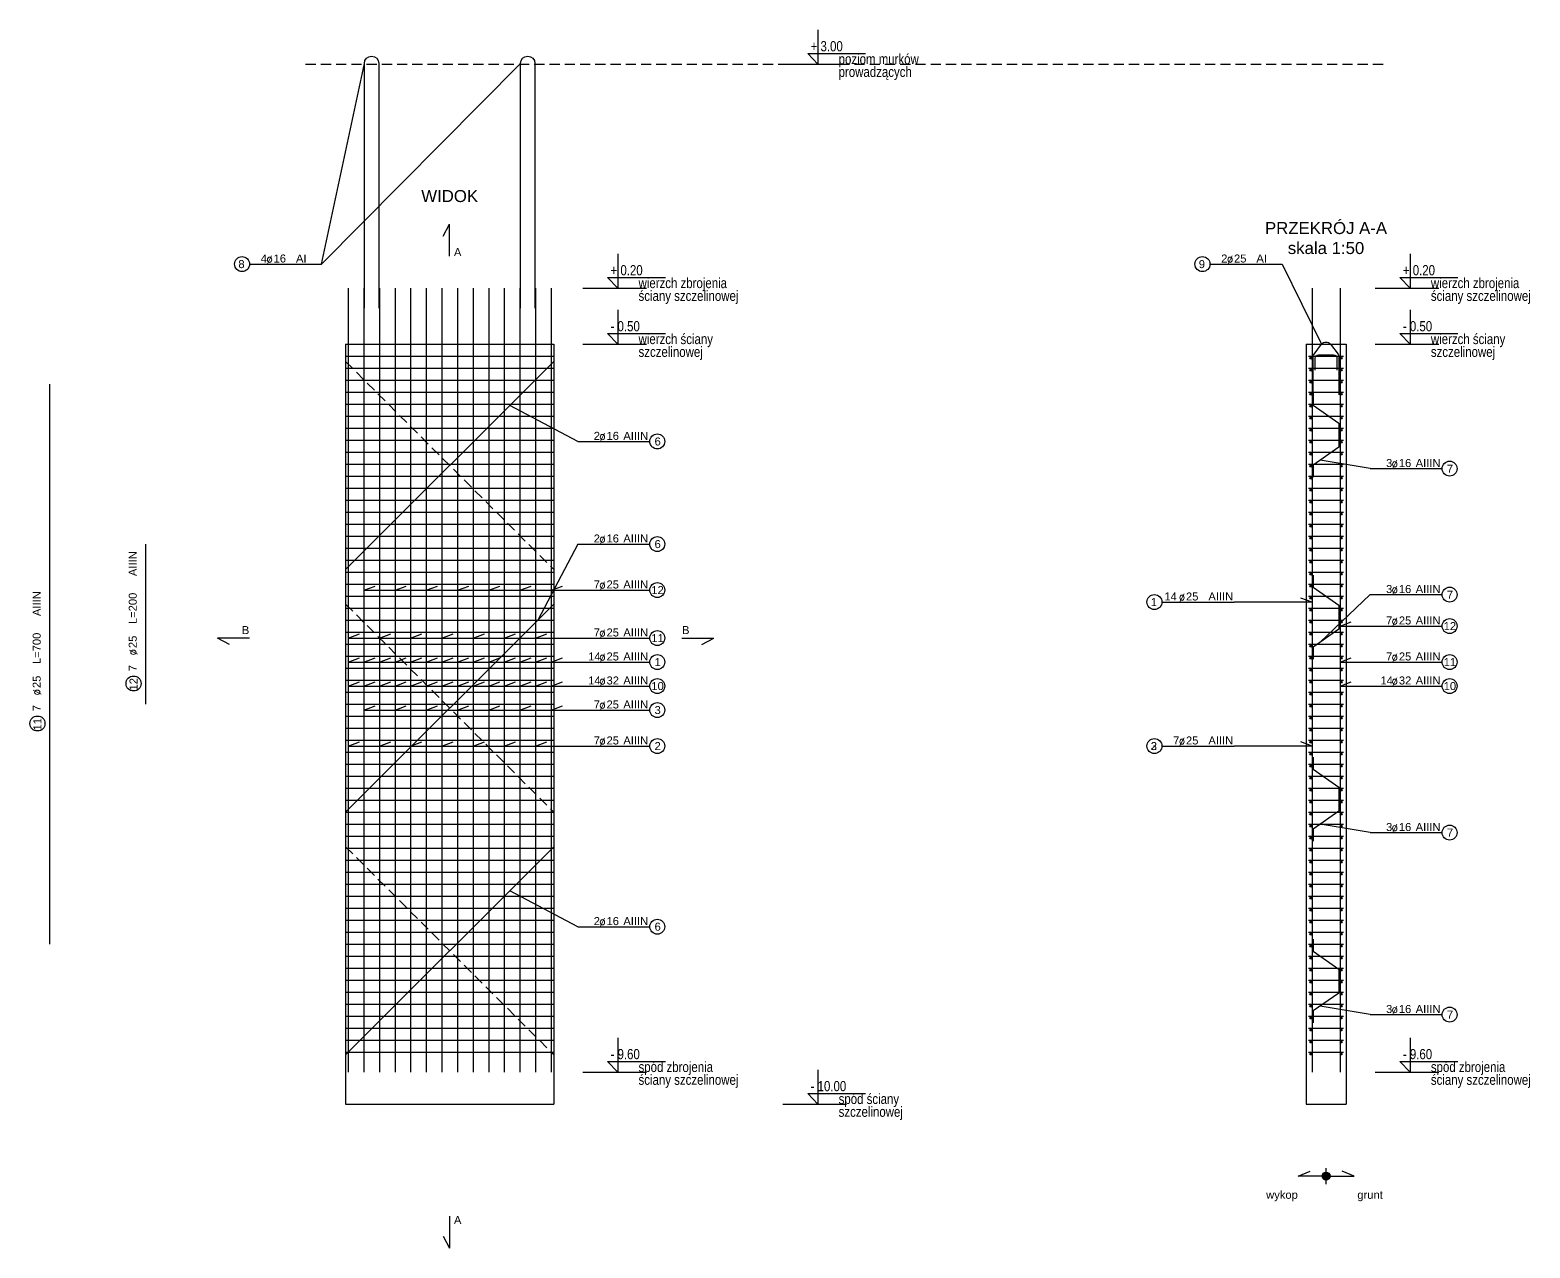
# Model space of a CAD drawing. Extents: x -5033 to 9347, y -16423 to -2430.
# Drawn here: x -1394 to 480, y -14473 to -12950 of the extents above; entities that cross this region are included whole.
import ezdxf
from ezdxf.enums import TextEntityAlignment as Align

# ---------------------------------------------------------------- set-up
doc = ezdxf.new("R2010")
doc.units = 0
doc.header["$MEASUREMENT"] = 0
doc.linetypes.add('DASHED', pattern=[19.05, 12.7, -6.35])
for name, color, linetype in [('__SOL-KOTY_WYSOKOSCIOWE', 4, 'CONTINUOUS'), ('__SOL-OPISY', 4, 'CONTINUOUS'), ('__SOL-PRZERYWANA', 253, 'DASHED'), ('__SOL-WIDOK', 4, 'CONTINUOUS'), ('__SOL-ZBROJENIE', 3, 'CONTINUOUS')]:
    doc.layers.add(name, color=color, linetype=linetype)
doc.styles.add('ARIAL', font='arial.ttf', dxfattribs={"height": 2.5})
doc.styles.add('SIMPLEX', font='SIMPLEX.SHX', dxfattribs={"width": 0.8})
doc.styles.get("Standard").update_dxf_attribs({"font": 'arial.ttf'})

# ---------------------------------------------------------------- blocks, each defined once
blk = doc.blocks.new('OPIS_PRET_BEZ_LINII')
at = {"layer": '__SOL-OPISY'}
blk.add_circle((25.7, 0), 9.36, dxfattribs=at)
at = {"layer": '__SOL-OPISY', "style": 'SIMPLEX', "width": 0.9}
blk.add_text(' %%c ', height=10, dxfattribs=at).set_placement((64.7, -4.8), align=Align.CENTER)
at = {"layer": '__SOL-OPISY', "style": 'ARIAL', "width": 0.8}
blk.add_attdef('NUMER', text='', height=10, dxfattribs=at).set_placement((25.7, 0), align=Align.MIDDLE)
blk.add_attdef('ILOSC', text='', height=10, dxfattribs=at).set_placement((56.9, -5.1), align=Align.RIGHT)
for tag, p in [('SREDNICA', (71, -5.1)), ('DLUGOSC', (95.1, -5.2)), ('STAL', (144.7, -5.2))]:
    blk.add_attdef(tag, p, '', height=10, dxfattribs=at)
blk = doc.blocks.new('OPIS_PRAWY')
at = {"layer": '__SOL-OPISY'}
blk.add_line((0, 0), (90, 0), dxfattribs=at)
blk.add_circle((99.4, 0), 9.36, dxfattribs=at)
at = {"layer": '__SOL-OPISY', "style": 'SIMPLEX', "width": 0.9}
blk.add_text(' %%c ', height=10, dxfattribs=at).set_placement((20.9, 0.5))
at = {"layer": '__SOL-OPISY', "style": 'ARIAL', "width": 0.8}
blk.add_attdef('ILOSC', text='', height=10, dxfattribs=at).set_placement((27.1, 0.1), align=Align.RIGHT)
for tag, p in [('SREDNICA', (35.4, 0.1)), ('STAL', (58.4, 0.5))]:
    blk.add_attdef(tag, p, '', height=10, dxfattribs=at)
for tag, p in [('NUMER', (99.4, 0)), ('DLUGOSC', (52.8, -6.1))]:
    blk.add_attdef(tag, text='', height=10, dxfattribs=at).set_placement(p, align=Align.MIDDLE)
blk = doc.blocks.new('OPIS_LEWY')
at = {"layer": '__SOL-OPISY'}
blk.add_line((-90, 0), (0, 0), dxfattribs=at)
blk.add_circle((-99.4, 0), 9.36, dxfattribs=at)
at = {"layer": '__SOL-OPISY', "style": 'SIMPLEX', "width": 0.9}
blk.add_text(' %%c ', height=10, dxfattribs=at).set_placement((-75, 0.5))
at = {"layer": '__SOL-OPISY', "style": 'ARIAL', "width": 0.8}
for tag, p in [('NUMER', (-99.4, 0)), ('DLUGOSC', (-58.9, -6.6))]:
    blk.add_attdef(tag, text='', height=10, dxfattribs=at).set_placement(p, align=Align.MIDDLE)
blk.add_attdef('ILOSC', text='', height=10, dxfattribs=at).set_placement((-74, 0.1), align=Align.RIGHT)
for tag, p in [('SREDNICA', (-65.8, 0.1)), ('STAL', (-42.7, 0.3))]:
    blk.add_attdef(tag, p, '', height=10, dxfattribs=at)
blk = doc.blocks.new('KOTA')
at = {"layer": '__SOL-KOTY_WYSOKOSCIOWE'}
for p, q in [((0, 33.4), (0, 0)), ((-34, 0), (28, 0)), ((0, 0), (-9.9, 10.4)), ((-9.9, 10.4), (46.5, 10.4))]:
    blk.add_line(p, q, dxfattribs=at)
at = {"layer": '__SOL-KOTY_WYSOKOSCIOWE', "style": 'ARIAL', "width": 0.8}
blk.add_attdef('RZEDNA', (500.5, 15.9), '', height=10.4, dxfattribs=at)

msp = doc.modelspace()

# ---------------------------------------------------------------- hatches: boundary and pattern name
at = {"layer": '__SOL-OPISY'}
msp.add_hatch(color=256, dxfattribs=at).paths.add_polyline_path([(230, -14383, 1), (220, -14383, 1)])
at = {"layer": '__SOL-ZBROJENIE'}
for points in [[(207.2, -13360.5, 1), (204.8, -13360.5, 1)], [(245.2, -13360.5, 1), (242.8, -13360.5, 1)], [(207.2, -13375.5, 1), (204.8, -13375.5, 1)], [(245.2, -13375.5, 1), (242.8, -13375.5, 1)], [(207.2, -13390.5, 1), (204.8, -13390.5, 1)], [(245.2, -13390.5, 1), (242.8, -13390.5, 1)], [(207.2, -13405.5, 1), (204.8, -13405.5, 1)], [(245.2, -13405.5, 1), (242.8, -13405.5, 1)], [(207.2, -13420.5, 1), (204.8, -13420.5, 1)], [(207.2, -13435.5, 1), (204.8, -13435.5, 1)], [(245.2, -13420.5, 1), (242.8, -13420.5, 1)], [(245.2, -13435.5, 1), (242.8, -13435.5, 1)], [(207.2, -13450.5, 1), (204.8, -13450.5, 1)], [(245.2, -13450.5, 1), (242.8, -13450.5, 1)], [(207.2, -13465.5, 1), (204.8, -13465.5, 1)], [(245.2, -13465.5, 1), (242.8, -13465.5, 1)], [(207.2, -13480.5, 1), (204.8, -13480.5, 1)], [(245.2, -13480.5, 1), (242.8, -13480.5, 1)], [(207.2, -13495.5, 1), (204.8, -13495.5, 1)], [(207.2, -13510.5, 1), (204.8, -13510.5, 1)], [(245.2, -13495.5, 1), (242.8, -13495.5, 1)], [(245.2, -13510.5, 1), (242.8, -13510.5, 1)], [(207.2, -13525.5, 1), (204.8, -13525.5, 1)], [(245.2, -13525.5, 1), (242.8, -13525.5, 1)], [(207.2, -13540.5, 1), (204.8, -13540.5, 1)], [(245.2, -13540.5, 1), (242.8, -13540.5, 1)], [(207.2, -13555.5, 1), (204.8, -13555.5, 1)], [(245.2, -13555.5, 1), (242.8, -13555.5, 1)], [(207.2, -13570.5, 1), (204.8, -13570.5, 1)], [(207.2, -13585.5, 1), (204.8, -13585.5, 1)], [(245.2, -13570.5, 1), (242.8, -13570.5, 1)], [(245.2, -13585.5, 1), (242.8, -13585.5, 1)], [(207.2, -13600.5, 1), (204.8, -13600.5, 1)], [(245.2, -13600.5, 1), (242.8, -13600.5, 1)], [(207.2, -13615.5, 1), (204.8, -13615.5, 1)], [(245.2, -13615.5, 1), (242.8, -13615.5, 1)], [(207.2, -13630.5, 1), (204.8, -13630.5, 1)], [(245.2, -13630.5, 1), (242.8, -13630.5, 1)], [(207.2, -13645.5, 1), (204.8, -13645.5, 1)], [(207.2, -13660.5, 1), (204.8, -13660.5, 1)], [(245.2, -13645.5, 1), (242.8, -13645.5, 1)], [(245.2, -13660.5, 1), (242.8, -13660.5, 1)], [(207.2, -13675.5, 1), (204.8, -13675.5, 1)], [(245.2, -13675.5, 1), (242.8, -13675.5, 1)], [(207.2, -13690.5, 1), (204.8, -13690.5, 1)], [(245.2, -13690.5, 1), (242.8, -13690.5, 1)], [(207.2, -13705.5, 1), (204.8, -13705.5, 1)], [(245.2, -13705.5, 1), (242.8, -13705.5, 1)], [(207.2, -13720.5, 1), (204.8, -13720.5, 1)], [(207.2, -13735.5, 1), (204.8, -13735.5, 1)], [(245.2, -13720.5, 1), (242.8, -13720.5, 1)], [(245.2, -13735.5, 1), (242.8, -13735.5, 1)], [(207.2, -13750.5, 1), (204.8, -13750.5, 1)], [(245.2, -13750.5, 1), (242.8, -13750.5, 1)], [(207.2, -13765.5, 1), (204.8, -13765.5, 1)], [(245.2, -13765.5, 1), (242.8, -13765.5, 1)], [(207.2, -13780.5, 1), (204.8, -13780.5, 1)], [(245.2, -13780.5, 1), (242.8, -13780.5, 1)], [(207.2, -13795.5, 1), (204.8, -13795.5, 1)], [(207.2, -13810.5, 1), (204.8, -13810.5, 1)], [(245.2, -13795.5, 1), (242.8, -13795.5, 1)], [(245.2, -13810.5, 1), (242.8, -13810.5, 1)], [(207.2, -13825.5, 1), (204.8, -13825.5, 1)], [(245.2, -13825.5, 1), (242.8, -13825.5, 1)], [(207.2, -13840.5, 1), (204.8, -13840.5, 1)], [(245.2, -13840.5, 1), (242.8, -13840.5, 1)], [(207.2, -13855.5, 1), (204.8, -13855.5, 1)], [(245.2, -13855.5, 1), (242.8, -13855.5, 1)], [(207.2, -13870.5, 1), (204.8, -13870.5, 1)], [(207.2, -13885.5, 1), (204.8, -13885.5, 1)], [(245.2, -13870.5, 1), (242.8, -13870.5, 1)], [(245.2, -13885.5, 1), (242.8, -13885.5, 1)], [(207.2, -13900.5, 1), (204.8, -13900.5, 1)], [(245.2, -13900.5, 1), (242.8, -13900.5, 1)], [(207.2, -13915.5, 1), (204.8, -13915.5, 1)], [(245.2, -13915.5, 1), (242.8, -13915.5, 1)], [(207.2, -13930.5, 1), (204.8, -13930.5, 1)], [(245.2, -13930.5, 1), (242.8, -13930.5, 1)], [(207.2, -13945.5, 1), (204.8, -13945.5, 1)], [(207.2, -13960.5, 1), (204.8, -13960.5, 1)], [(245.2, -13945.5, 1), (242.8, -13945.5, 1)], [(245.2, -13960.5, 1), (242.8, -13960.5, 1)], [(207.2, -13975.5, 1), (204.8, -13975.5, 1)], [(245.2, -13975.5, 1), (242.8, -13975.5, 1)], [(207.2, -13990.5, 1), (204.8, -13990.5, 1)], [(245.2, -13990.5, 1), (242.8, -13990.5, 1)], [(207.2, -14005.5, 1), (204.8, -14005.5, 1)], [(245.2, -14005.5, 1), (242.8, -14005.5, 1)], [(207.2, -14020.5, 1), (204.8, -14020.5, 1)], [(207.2, -14035.5, 1), (204.8, -14035.5, 1)], [(245.2, -14020.5, 1), (242.8, -14020.5, 1)], [(245.2, -14035.5, 1), (242.8, -14035.5, 1)], [(207.2, -14050.5, 1), (204.8, -14050.5, 1)], [(245.2, -14050.5, 1), (242.8, -14050.5, 1)], [(207.2, -14065.5, 1), (204.8, -14065.5, 1)], [(245.2, -14065.5, 1), (242.8, -14065.5, 1)], [(207.2, -14080.5, 1), (204.8, -14080.5, 1)], [(245.2, -14080.5, 1), (242.8, -14080.5, 1)], [(207.2, -14095.5, 1), (204.8, -14095.5, 1)], [(207.2, -14110.5, 1), (204.8, -14110.5, 1)], [(245.2, -14095.5, 1), (242.8, -14095.5, 1)], [(245.2, -14110.5, 1), (242.8, -14110.5, 1)], [(207.2, -14125.5, 1), (204.8, -14125.5, 1)], [(245.2, -14125.5, 1), (242.8, -14125.5, 1)], [(207.2, -14140.5, 1), (204.8, -14140.5, 1)], [(245.2, -14140.5, 1), (242.8, -14140.5, 1)], [(207.2, -14155.5, 1), (204.8, -14155.5, 1)], [(245.2, -14155.5, 1), (242.8, -14155.5, 1)], [(207.2, -14170.5, 1), (204.8, -14170.5, 1)], [(207.2, -14185.5, 1), (204.8, -14185.5, 1)], [(245.2, -14170.5, 1), (242.8, -14170.5, 1)], [(245.2, -14185.5, 1), (242.8, -14185.5, 1)], [(207.2, -14200.5, 1), (204.8, -14200.5, 1)], [(245.2, -14200.5, 1), (242.8, -14200.5, 1)], [(207.2, -14215.5, 1), (204.8, -14215.5, 1)], [(245.2, -14215.5, 1), (242.8, -14215.5, 1)], [(207.2, -14230.5, 1), (204.8, -14230.5, 1)], [(245.2, -14230.5, 1), (242.8, -14230.5, 1)]]:
    msp.add_hatch(color=256, dxfattribs=at).paths.add_polyline_path(points)

# ---------------------------------------------------------------- linework, layer by layer
at = {"layer": '__SOL-OPISY'}
for p, q in [((-1030, -13243), (-976.5, -12992)), ((-1030, -13243), (-781.5, -12992)), ((-878, -13208), (-870, -13193)), ((-870, -13233), (-870, -13193)), ((170, -13243), (219.4, -13342.9)), ((-710, -13464.7), (-795, -13419.7)), ((280, -13498.7), (217.52, -13488.2)), ((-710, -13593), (-760, -13688)), ((-977.25, -13650.5), (-963.15, -13645.4)), ((-977.25, -13650.5), (-710, -13650.5)), ((-938.25, -13650.5), (-924.15, -13645.4)), ((-899.25, -13650.5), (-885.15, -13645.4)), ((-860.25, -13650.5), (-846.15, -13645.4)), ((-821.25, -13650.5), (-807.15, -13645.4)), ((-782.25, -13650.5), (-768.15, -13645.4)), ((-743.25, -13650.5), (-729.15, -13645.4)), ((207.5, -13665.5), (193.41, -13660.4)), ((280, -13656.2), (217.52, -13715.7)), ((207.5, -13665.5), (110, -13665.5)), ((242.5, -13695.5), (256.6, -13690.4)), ((242.5, -13695.5), (280, -13695.5)), ((-1120, -13710.5), (-1160, -13710.5)), ((-1145, -13718.5), (-1160, -13710.5)), ((-996.75, -13710.5), (-982.65, -13705.4)), ((-996.75, -13710.5), (-710, -13710.5)), ((-957.75, -13710.5), (-943.65, -13705.4)), ((-918.75, -13710.5), (-904.65, -13705.4)), ((-879.75, -13710.5), (-865.65, -13705.4)), ((-840.75, -13710.5), (-826.65, -13705.4)), ((-801.75, -13710.5), (-787.65, -13705.4)), ((-762.75, -13710.5), (-748.65, -13705.4)), ((-580, -13710.5), (-540, -13710.5)), ((-555, -13718.5), (-540, -13710.5)), ((-996.75, -13740.5), (-982.65, -13735.4)), ((-977.25, -13740.5), (-963.15, -13735.4)), ((-957.75, -13740.5), (-943.65, -13735.4)), ((-938.25, -13740.5), (-924.15, -13735.4)), ((-918.75, -13740.5), (-904.65, -13735.4)), ((-899.25, -13740.5), (-885.15, -13735.4)), ((-879.75, -13740.5), (-865.65, -13735.4)), ((-860.25, -13740.5), (-846.15, -13735.4)), ((-840.75, -13740.5), (-826.65, -13735.4)), ((-821.25, -13740.5), (-807.15, -13735.4)), ((-801.75, -13740.5), (-787.65, -13735.4)), ((-782.25, -13740.5), (-768.15, -13735.4)), ((-762.75, -13740.5), (-748.65, -13735.4)), ((-743.25, -13740.5), (-729.15, -13735.4)), ((242.5, -13740.5), (256.6, -13735.4)), ((-996.75, -13740.5), (-710, -13740.5)), ((242.5, -13740.5), (280, -13740.5)), ((-996.75, -13770.5), (-982.65, -13765.4)), ((-996.75, -13770.5), (-710, -13770.5)), ((-977.25, -13770.5), (-963.15, -13765.4)), ((-957.75, -13770.5), (-943.65, -13765.4)), ((-938.25, -13770.5), (-924.15, -13765.4)), ((-918.75, -13770.5), (-904.65, -13765.4)), ((-899.25, -13770.5), (-885.15, -13765.4)), ((-879.75, -13770.5), (-865.65, -13765.4)), ((-860.25, -13770.5), (-846.15, -13765.4)), ((-840.75, -13770.5), (-826.65, -13765.4)), ((-821.25, -13770.5), (-807.15, -13765.4)), ((-801.75, -13770.5), (-787.65, -13765.4)), ((-782.25, -13770.5), (-768.15, -13765.4)), ((-762.75, -13770.5), (-748.65, -13765.4)), ((-743.25, -13770.5), (-729.15, -13765.4)), ((242.5, -13770.5), (256.6, -13765.4)), ((242.5, -13770.5), (280, -13770.5)), ((-977.25, -13800.5), (-963.15, -13795.4)), ((-977.25, -13800.5), (-710, -13800.5)), ((-938.25, -13800.5), (-924.15, -13795.4)), ((-899.25, -13800.5), (-885.15, -13795.4)), ((-860.25, -13800.5), (-846.15, -13795.4)), ((-821.25, -13800.5), (-807.15, -13795.4)), ((-782.25, -13800.5), (-768.15, -13795.4)), ((-743.25, -13800.5), (-729.15, -13795.4)), ((-996.75, -13845.5), (-982.65, -13840.4)), ((-996.75, -13845.5), (-710, -13845.5)), ((-957.75, -13845.5), (-943.65, -13840.4)), ((-918.75, -13845.5), (-904.65, -13840.4)), ((-879.75, -13845.5), (-865.65, -13840.4)), ((-840.75, -13845.5), (-826.65, -13840.4)), ((-801.75, -13845.5), (-787.65, -13840.4)), ((-762.75, -13845.5), (-748.65, -13840.4)), ((207.5, -13845.5), (110, -13845.5)), ((207.5, -13845.5), (110, -13845.5)), ((207.5, -13845.5), (193.41, -13840.4)), ((207.5, -13845.5), (193.41, -13840.4)), ((280, -13953.7), (217.52, -13943.2)), ((-710, -14071.3), (-795, -14026.3)), ((280, -14181.2), (217.52, -14170.7)), ((225, -14393), (225, -14373)), ((190, -14383), (205, -14377)), ((225, -14383), (190, -14383)), ((225, -14383), (260, -14383)), ((260, -14383), (245, -14377)), ((-870, -14433), (-870, -14473)), ((-878, -14458), (-870, -14473))]:
    msp.add_line(p, q, dxfattribs=at)
msp.add_circle((225, -14383), 5, dxfattribs=at)
at = {"layer": '__SOL-PRZERYWANA'}
msp.add_line((-1050, -12993), (300, -12993), dxfattribs=at)
for points in [[(-1000, -13344.7), (-1000, -13364.7), (-740, -13624.7), (-740, -13644.7)], [(-1000, -13648), (-1000, -13668), (-740, -13928), (-740, -13948)], [(-1000, -13951.3), (-1000, -13971.3), (-740, -14231.3), (-740, -14251.3)]]:
    msp.add_lwpolyline(points, dxfattribs=at)
at = {"layer": '__SOL-WIDOK'}
for p, q in [((-1000, -13343), (-1000, -14293)), ((-1000, -13343), (-740, -13343)), ((-740, -13343), (-740, -14293)), ((200, -13343), (200, -14293)), ((200, -13343), (250, -13343)), ((250, -13343), (250, -14293)), ((-1000, -14293), (-740, -14293)), ((200, -14293), (250, -14293))]:
    msp.add_line(p, q, dxfattribs=at)
at = {"layer": '__SOL-ZBROJENIE'}
for p, q in [((-996.75, -13273), (-996.75, -14253)), ((-977.25, -13273), (-977.25, -14253)), ((-957.75, -13273), (-957.75, -14253)), ((-938.25, -13273), (-938.25, -14253)), ((-918.75, -13273), (-918.75, -14253)), ((-899.25, -13273), (-899.25, -14253)), ((-879.75, -13273), (-879.75, -14253)), ((-860.25, -13273), (-860.25, -14253)), ((-840.75, -13273), (-840.75, -14253)), ((-821.25, -13273), (-821.25, -14253)), ((-801.75, -13273), (-801.75, -14253)), ((-782.25, -13273), (-782.25, -14253)), ((-762.75, -13273), (-762.75, -14253)), ((-743.25, -13273), (-743.25, -14253)), ((207.5, -13273), (207.5, -14253)), ((242.5, -13273), (242.5, -14253)), ((-1000, -13358), (-740, -13358)), ((203, -13358), (247, -13358)), ((-1000, -13373), (-740, -13373)), ((203, -13373), (247, -13373)), ((-1370, -13393), (-1370, -14093)), ((-1000, -13388), (-740, -13388)), ((203, -13388), (247, -13388)), ((-1000, -13403), (-740, -13403)), ((-1000, -13418), (-740, -13418)), ((203, -13403), (247, -13403)), ((203, -13418), (247, -13418)), ((-1000, -13433), (-740, -13433)), ((203, -13433), (247, -13433)), ((-1000, -13448), (-740, -13448)), ((203, -13448), (247, -13448)), ((-1000, -13463), (-740, -13463)), ((203, -13463), (247, -13463)), ((-1000, -13478), (-740, -13478)), ((-1000, -13493), (-740, -13493)), ((203, -13478), (247, -13478)), ((203, -13493), (247, -13493)), ((-1000, -13508), (-740, -13508)), ((203, -13508), (247, -13508)), ((-1000, -13523), (-740, -13523)), ((203, -13523), (247, -13523)), ((-1000, -13538), (-740, -13538)), ((203, -13538), (247, -13538)), ((-1000, -13553), (-740, -13553)), ((-1000, -13568), (-740, -13568)), ((203, -13553), (247, -13553)), ((203, -13568), (247, -13568)), ((-1000, -13583), (-740, -13583)), ((203, -13583), (247, -13583)), ((-1250, -13593), (-1250, -13793)), ((-1000, -13598), (-740, -13598)), ((203, -13598), (247, -13598)), ((-1000, -13613), (-740, -13613)), ((203, -13613), (247, -13613)), ((-1000, -13628), (-740, -13628)), ((-1000, -13643), (-740, -13643)), ((203, -13628), (247, -13628)), ((203, -13643), (247, -13643)), ((-1000, -13658), (-740, -13658)), ((203, -13658), (247, -13658)), ((-1000, -13673), (-740, -13673)), ((203, -13673), (247, -13673)), ((-1000, -13688), (-740, -13688)), ((203, -13688), (247, -13688)), ((-1000, -13703), (-740, -13703)), ((-1000, -13718), (-740, -13718)), ((203, -13703), (247, -13703)), ((203, -13718), (247, -13718)), ((-1000, -13733), (-740, -13733)), ((203, -13733), (247, -13733)), ((-1000, -13748), (-740, -13748)), ((203, -13748), (247, -13748)), ((-1000, -13763), (-740, -13763)), ((203, -13763), (247, -13763)), ((-1000, -13778), (-740, -13778)), ((-1000, -13793), (-740, -13793)), ((203, -13778), (247, -13778)), ((203, -13793), (247, -13793)), ((-1000, -13808), (-740, -13808)), ((203, -13808), (247, -13808)), ((-1000, -13823), (-740, -13823)), ((203, -13823), (247, -13823)), ((-1000, -13838), (-740, -13838)), ((203, -13838), (247, -13838)), ((-1000, -13853), (-740, -13853)), ((-1000, -13868), (-740, -13868)), ((203, -13853), (247, -13853)), ((203, -13868), (247, -13868)), ((-1000, -13883), (-740, -13883)), ((203, -13883), (247, -13883)), ((-1000, -13898), (-740, -13898)), ((203, -13898), (247, -13898)), ((-1000, -13913), (-740, -13913)), ((203, -13913), (247, -13913)), ((-1000, -13928), (-740, -13928)), ((-1000, -13943), (-740, -13943)), ((203, -13928), (247, -13928)), ((203, -13943), (247, -13943)), ((-1000, -13958), (-740, -13958)), ((203, -13958), (247, -13958)), ((-1000, -13973), (-740, -13973)), ((203, -13973), (247, -13973)), ((-1000, -13988), (-740, -13988)), ((203, -13988), (247, -13988)), ((-1000, -14003), (-740, -14003)), ((-1000, -14018), (-740, -14018)), ((203, -14003), (247, -14003)), ((203, -14018), (247, -14018)), ((-1000, -14033), (-740, -14033)), ((203, -14033), (247, -14033)), ((-1000, -14048), (-740, -14048)), ((203, -14048), (247, -14048)), ((-1000, -14063), (-740, -14063)), ((203, -14063), (247, -14063)), ((-1000, -14078), (-740, -14078)), ((-1000, -14093), (-740, -14093)), ((203, -14078), (247, -14078)), ((203, -14093), (247, -14093)), ((-1000, -14108), (-740, -14108)), ((203, -14108), (247, -14108)), ((-1000, -14123), (-740, -14123)), ((203, -14123), (247, -14123)), ((-1000, -14138), (-740, -14138)), ((203, -14138), (247, -14138)), ((-1000, -14153), (-740, -14153)), ((-1000, -14168), (-740, -14168)), ((203, -14153), (247, -14153)), ((203, -14168), (247, -14168)), ((-1000, -14183), (-740, -14183)), ((203, -14183), (247, -14183)), ((-1000, -14198), (-740, -14198)), ((203, -14198), (247, -14198)), ((-1000, -14213), (-740, -14213)), ((203, -14213), (247, -14213)), ((-1000, -14228), (-740, -14228)), ((203, -14228), (247, -14228))]:
    msp.add_line(p, q, dxfattribs=at)
for points in [[(-976.5, -13297.9), (-976.5, -12992, -1), (-958.5, -12992), (-958.5, -13297.9)], [(-781.5, -13297.9), (-781.5, -12992, -1), (-763.5, -12992), (-763.5, -13297.9)], [(209, -13406.5), (209, -13358, -0.16), (210, -13355.4), (219.4, -13342.9, -0.45), (230.6, -13342.9), (240, -13355.4, -0.16), (241, -13358), (241, -13406.5)], [(211.5, -13375.5), (211.5, -13360.5, -0.48), (215.5, -13356.5), (234.5, -13356.5, -0.48), (238.5, -13360.5), (238.5, -13375.5)]]:
    msp.add_lwpolyline(points, format="xyb", dxfattribs=at)
for points in [[(-740, -13344.7), (-740, -13364.7), (-1000, -13624.7), (-1000, -13644.7)], [(209, -13404.3), (209, -13419.3), (241, -13441.8), (241, -13471.8), (209, -13494.2), (209, -13509.2)], [(209, -13631.8), (209, -13646.8), (241, -13669.2), (241, -13699.2), (209, -13721.7), (209, -13736.7)], [(-740, -13648), (-740, -13668), (-1000, -13928), (-1000, -13948)], [(209, -13859.3), (209, -13874.3), (241, -13896.8), (241, -13926.8), (209, -13949.2), (209, -13964.2)], [(-740, -13951.3), (-740, -13971.3), (-1000, -14231.3), (-1000, -14251.3)], [(209, -14086.8), (209, -14101.8), (241, -14124.2), (241, -14154.2), (209, -14176.7), (209, -14191.7)]]:
    msp.add_lwpolyline(points, dxfattribs=at)
for centre in [(206, -13360.5), (244, -13360.5), (206, -13375.5), (244, -13375.5), (206, -13390.5), (244, -13390.5), (206, -13405.5), (244, -13405.5), (206, -13420.5), (206, -13435.5), (244, -13420.5), (244, -13435.5), (206, -13450.5), (244, -13450.5), (206, -13465.5), (244, -13465.5), (206, -13480.5), (244, -13480.5), (206, -13495.5), (206, -13510.5), (244, -13495.5), (244, -13510.5), (206, -13525.5), (244, -13525.5), (206, -13540.5), (244, -13540.5), (206, -13555.5), (244, -13555.5), (206, -13570.5), (206, -13585.5), (244, -13570.5), (244, -13585.5), (206, -13600.5), (244, -13600.5), (206, -13615.5), (244, -13615.5), (206, -13630.5), (244, -13630.5), (206, -13645.5), (206, -13660.5), (244, -13645.5), (244, -13660.5), (206, -13675.5), (244, -13675.5), (206, -13690.5), (244, -13690.5), (206, -13705.5), (244, -13705.5), (206, -13720.5), (206, -13735.5), (244, -13720.5), (244, -13735.5), (206, -13750.5), (244, -13750.5), (206, -13765.5), (244, -13765.5), (206, -13780.5), (244, -13780.5), (206, -13795.5), (206, -13810.5), (244, -13795.5), (244, -13810.5), (206, -13825.5), (244, -13825.5), (206, -13840.5), (244, -13840.5), (206, -13855.5), (244, -13855.5), (206, -13870.5), (206, -13885.5), (244, -13870.5), (244, -13885.5), (206, -13900.5), (244, -13900.5), (206, -13915.5), (244, -13915.5), (206, -13930.5), (244, -13930.5), (206, -13945.5), (206, -13960.5), (244, -13945.5), (244, -13960.5), (206, -13975.5), (244, -13975.5), (206, -13990.5), (244, -13990.5), (206, -14005.5), (244, -14005.5), (206, -14020.5), (206, -14035.5), (244, -14020.5), (244, -14035.5), (206, -14050.5), (244, -14050.5), (206, -14065.5), (244, -14065.5), (206, -14080.5), (244, -14080.5), (206, -14095.5), (206, -14110.5), (244, -14095.5), (244, -14110.5), (206, -14125.5), (244, -14125.5), (206, -14140.5), (244, -14140.5), (206, -14155.5), (244, -14155.5), (206, -14170.5), (206, -14185.5), (244, -14170.5), (244, -14185.5), (206, -14200.5), (244, -14200.5), (206, -14215.5), (244, -14215.5), (206, -14230.5), (244, -14230.5)]:
    msp.add_circle(centre, 1.2, dxfattribs=at)

# ---------------------------------------------------------------- block references
at = {"layer": '__SOL-KOTY_WYSOKOSCIOWE'}
ref = msp.add_blockref('KOTA', (-410, -12993), dxfattribs=dict(at, xscale=1.28, yscale=1.28, zscale=1.28))
ref.add_attrib('RZEDNA', '+ 3.00', (-419, -12977), dxfattribs={"height": 12.8, "style": 'ARIAL', "width": 0.8})
ref.add_attrib('OPIS1', 'poziom murków', (-384, -12993), dxfattribs={"height": 12.8, "style": 'ARIAL', "width": 0.8})
ref.add_attrib('OPIS2', 'prowadzących', (-384, -13009), dxfattribs={"height": 12.8, "style": 'ARIAL', "width": 0.8})
ref = msp.add_blockref('KOTA', (-660, -13273), dxfattribs=dict(at, xscale=1.28, yscale=1.28, zscale=1.28))
ref.add_attrib('RZEDNA', '+ 0.20', (-669, -13257), dxfattribs={"height": 12.8, "style": 'ARIAL', "width": 0.8})
ref.add_attrib('OPIS1', 'wierzch zbrojenia', (-634, -13273), dxfattribs={"height": 12.8, "style": 'ARIAL', "width": 0.8})
ref.add_attrib('OPIS2', 'ściany szczelinowej', (-634, -13289), dxfattribs={"height": 12.8, "style": 'ARIAL', "width": 0.8})
ref = msp.add_blockref('KOTA', (330, -13273), dxfattribs=dict(at, xscale=1.28, yscale=1.28, zscale=1.28))
ref.add_attrib('RZEDNA', '+ 0.20', (321, -13257), dxfattribs={"height": 12.8, "style": 'ARIAL', "width": 0.8})
ref.add_attrib('OPIS1', 'wierzch zbrojenia', (356, -13273), dxfattribs={"height": 12.8, "style": 'ARIAL', "width": 0.8})
ref.add_attrib('OPIS2', 'ściany szczelinowej', (356, -13289), dxfattribs={"height": 12.8, "style": 'ARIAL', "width": 0.8})
ref = msp.add_blockref('KOTA', (-660, -13343), dxfattribs=dict(at, xscale=1.28, yscale=1.28, zscale=1.28))
ref.add_attrib('RZEDNA', '- 0.50', (-669, -13327), dxfattribs={"height": 12.8, "style": 'ARIAL', "width": 0.8})
ref.add_attrib('OPIS1', 'wierzch ściany', (-634, -13343), dxfattribs={"height": 12.8, "style": 'ARIAL', "width": 0.8})
ref.add_attrib('OPIS2', 'szczelinowej', (-634, -13359), dxfattribs={"height": 12.8, "style": 'ARIAL', "width": 0.8})
ref = msp.add_blockref('KOTA', (330, -13343), dxfattribs=dict(at, xscale=1.28, yscale=1.28, zscale=1.28))
ref.add_attrib('RZEDNA', '- 0.50', (321, -13327), dxfattribs={"height": 12.8, "style": 'ARIAL', "width": 0.8})
ref.add_attrib('OPIS1', 'wierzch ściany', (356, -13343), dxfattribs={"height": 12.8, "style": 'ARIAL', "width": 0.8})
ref.add_attrib('OPIS2', 'szczelinowej', (356, -13359), dxfattribs={"height": 12.8, "style": 'ARIAL', "width": 0.8})
ref = msp.add_blockref('KOTA', (-660, -14253), dxfattribs=dict(at, xscale=1.28, yscale=1.28, zscale=1.28))
ref.add_attrib('RZEDNA', '- 9.60', (-669, -14237), dxfattribs={"height": 12.8, "style": 'ARIAL', "width": 0.8})
ref.add_attrib('OPIS1', 'spód zbrojenia', (-634, -14253), dxfattribs={"height": 12.8, "style": 'ARIAL', "width": 0.8})
ref.add_attrib('OPIS2', 'ściany szczelinowej', (-634, -14269), dxfattribs={"height": 12.8, "style": 'ARIAL', "width": 0.8})
ref = msp.add_blockref('KOTA', (330, -14253), dxfattribs=dict(at, xscale=1.28, yscale=1.28, zscale=1.28))
ref.add_attrib('RZEDNA', '- 9.60', (321, -14237), dxfattribs={"height": 12.8, "style": 'ARIAL', "width": 0.8})
ref.add_attrib('OPIS1', 'spód zbrojenia', (356, -14253), dxfattribs={"height": 12.8, "style": 'ARIAL', "width": 0.8})
ref.add_attrib('OPIS2', 'ściany szczelinowej', (356, -14269), dxfattribs={"height": 12.8, "style": 'ARIAL', "width": 0.8})
ref = msp.add_blockref('KOTA', (-410, -14293), dxfattribs=dict(at, xscale=1.28, yscale=1.28, zscale=1.28))
ref.add_attrib('RZEDNA', '- 10.00', (-419, -14277), dxfattribs={"height": 12.8, "style": 'ARIAL', "width": 0.8})
ref.add_attrib('OPIS1', 'spód ściany', (-384, -14293), dxfattribs={"height": 12.8, "style": 'ARIAL', "width": 0.8})
ref.add_attrib('OPIS2', 'szczelinowej', (-384, -14309), dxfattribs={"height": 12.8, "style": 'ARIAL', "width": 0.8})
at = {"layer": '__SOL-OPISY'}
ref = msp.add_blockref('OPIS_LEWY', (-1030, -13243), dxfattribs=at)
ref.add_attrib('ILOSC', '4', (-1106, -13241), dxfattribs={"height": 10, "style": 'ARIAL'})
ref.add_attrib('SREDNICA', '16', (-1090, -13241), dxfattribs={"height": 10, "style": 'ARIAL'})
ref.add_attrib('STAL', 'AI', (-1062, -13241), dxfattribs={"height": 10, "style": 'ARIAL'})
ref.add_attrib('NUMER', '8', (-1134, -13248), dxfattribs={"height": 10, "style": 'ARIAL'})
ref = msp.add_blockref('OPIS_LEWY', (170, -13243), dxfattribs=at)
ref.add_attrib('ILOSC', '2', (94, -13241), dxfattribs={"height": 10, "style": 'ARIAL'})
ref.add_attrib('SREDNICA', '25', (110, -13241), dxfattribs={"height": 10, "style": 'ARIAL'})
ref.add_attrib('STAL', 'AI', (138, -13241), dxfattribs={"height": 10, "style": 'ARIAL'})
ref.add_attrib('NUMER', '9', (66, -13248), dxfattribs={"height": 10, "style": 'ARIAL'})
ref = msp.add_blockref('OPIS_PRAWY', (-710, -13464.7), dxfattribs=at)
ref.add_attrib('ILOSC', '2', (-690, -13462.7), dxfattribs={"height": 10, "style": 'ARIAL'})
ref.add_attrib('SREDNICA', '16', (-674, -13462.7), dxfattribs={"height": 10, "style": 'ARIAL'})
ref.add_attrib('STAL', 'AIIIN', (-653, -13462.7), dxfattribs={"height": 10, "style": 'ARIAL'})
ref.add_attrib('NUMER', '6', (-614, -13469.7), dxfattribs={"height": 10, "style": 'ARIAL'})
ref = msp.add_blockref('OPIS_PRAWY', (280, -13498.7), dxfattribs=at)
ref.add_attrib('ILOSC', '3', (300, -13496.7), dxfattribs={"height": 10, "style": 'ARIAL'})
ref.add_attrib('SREDNICA', '16', (316, -13496.7), dxfattribs={"height": 10, "style": 'ARIAL'})
ref.add_attrib('STAL', 'AIIIN', (337, -13496.7), dxfattribs={"height": 10, "style": 'ARIAL'})
ref.add_attrib('NUMER', '7', (376, -13503.7), dxfattribs={"height": 10, "style": 'ARIAL'})
ref = msp.add_blockref('OPIS_PRAWY', (-710, -13593), dxfattribs=at)
ref.add_attrib('ILOSC', '2', (-690, -13591), dxfattribs={"height": 10, "style": 'ARIAL'})
ref.add_attrib('SREDNICA', '16', (-674, -13591), dxfattribs={"height": 10, "style": 'ARIAL'})
ref.add_attrib('STAL', 'AIIIN', (-653, -13591), dxfattribs={"height": 10, "style": 'ARIAL'})
ref.add_attrib('NUMER', '6', (-614, -13598), dxfattribs={"height": 10, "style": 'ARIAL'})
ref = msp.add_blockref('OPIS_PRET_BEZ_LINII', (-1265, -13793), dxfattribs=dict(at, rotation=90))
ref.add_attrib('NUMER', '12', (-1260, -13776), dxfattribs={"height": 10, "rotation": 90, "style": 'ARIAL'})
ref.add_attrib('ILOSC', '7', (-1261, -13752), dxfattribs={"height": 10, "rotation": 90, "style": 'ARIAL'})
ref.add_attrib('SREDNICA', '25', (-1261, -13723), dxfattribs={"height": 10, "rotation": 90, "style": 'ARIAL'})
ref.add_attrib('DLUGOSC', 'L=200', (-1261, -13693), dxfattribs={"height": 10, "rotation": 90, "style": 'ARIAL'})
ref.add_attrib('STAL', 'AIIIN', (-1261, -13633), dxfattribs={"height": 10, "rotation": 90, "style": 'ARIAL'})
ref = msp.add_blockref('OPIS_PRAWY', (-710, -13650.5), dxfattribs=at)
ref.add_attrib('ILOSC', '7', (-690, -13648.5), dxfattribs={"height": 10, "style": 'ARIAL'})
ref.add_attrib('SREDNICA', '25', (-674, -13648.5), dxfattribs={"height": 10, "style": 'ARIAL'})
ref.add_attrib('STAL', 'AIIIN', (-653, -13648.5), dxfattribs={"height": 10, "style": 'ARIAL'})
ref.add_attrib('NUMER', '12', (-618, -13655.5), dxfattribs={"height": 10, "style": 'ARIAL'})
ref = msp.add_blockref('OPIS_PRAWY', (280, -13656.2), dxfattribs=at)
ref.add_attrib('ILOSC', '3', (300, -13654.2), dxfattribs={"height": 10, "style": 'ARIAL'})
ref.add_attrib('SREDNICA', '16', (316, -13654.2), dxfattribs={"height": 10, "style": 'ARIAL'})
ref.add_attrib('STAL', 'AIIIN', (337, -13654.2), dxfattribs={"height": 10, "style": 'ARIAL'})
ref.add_attrib('NUMER', '7', (376, -13661.2), dxfattribs={"height": 10, "style": 'ARIAL'})
ref = msp.add_blockref('OPIS_PRET_BEZ_LINII', (-1385, -13843), dxfattribs=dict(at, rotation=90))
ref.add_attrib('NUMER', '11', (-1380, -13826), dxfattribs={"height": 10, "rotation": 90, "style": 'ARIAL'})
ref.add_attrib('ILOSC', '7', (-1381, -13802), dxfattribs={"height": 10, "rotation": 90, "style": 'ARIAL'})
ref.add_attrib('SREDNICA', '25', (-1381, -13773), dxfattribs={"height": 10, "rotation": 90, "style": 'ARIAL'})
ref.add_attrib('DLUGOSC', 'L=700', (-1381, -13743), dxfattribs={"height": 10, "rotation": 90, "style": 'ARIAL'})
ref.add_attrib('STAL', 'AIIIN', (-1381, -13683), dxfattribs={"height": 10, "rotation": 90, "style": 'ARIAL'})
ref = msp.add_blockref('OPIS_LEWY', (110, -13665.5), dxfattribs=at)
ref.add_attrib('ILOSC', '14', (23, -13663.5), dxfattribs={"height": 10, "style": 'ARIAL'})
ref.add_attrib('SREDNICA', '25', (50, -13663.5), dxfattribs={"height": 10, "style": 'ARIAL'})
ref.add_attrib('STAL', 'AIIIN', (78, -13663.5), dxfattribs={"height": 10, "style": 'ARIAL'})
ref.add_attrib('NUMER', '1', (6, -13670.5), dxfattribs={"height": 10, "style": 'ARIAL'})
ref = msp.add_blockref('OPIS_PRAWY', (-710, -13710.5), dxfattribs=at)
ref.add_attrib('ILOSC', '7', (-690, -13708.5), dxfattribs={"height": 10, "style": 'ARIAL'})
ref.add_attrib('SREDNICA', '25', (-674, -13708.5), dxfattribs={"height": 10, "style": 'ARIAL'})
ref.add_attrib('STAL', 'AIIIN', (-653, -13708.5), dxfattribs={"height": 10, "style": 'ARIAL'})
ref.add_attrib('NUMER', '11', (-618, -13715.5), dxfattribs={"height": 10, "style": 'ARIAL'})
ref = msp.add_blockref('OPIS_PRAWY', (280, -13695.5), dxfattribs=at)
ref.add_attrib('ILOSC', '7', (300, -13693.5), dxfattribs={"height": 10, "style": 'ARIAL'})
ref.add_attrib('SREDNICA', '25', (316, -13693.5), dxfattribs={"height": 10, "style": 'ARIAL'})
ref.add_attrib('STAL', 'AIIIN', (337, -13693.5), dxfattribs={"height": 10, "style": 'ARIAL'})
ref.add_attrib('NUMER', '12', (372, -13700.5), dxfattribs={"height": 10, "style": 'ARIAL'})
ref = msp.add_blockref('OPIS_PRAWY', (-710, -13740.5), dxfattribs=at)
ref.add_attrib('ILOSC', '14', (-697, -13738.5), dxfattribs={"height": 10, "style": 'ARIAL'})
ref.add_attrib('SREDNICA', '25', (-674, -13738.5), dxfattribs={"height": 10, "style": 'ARIAL'})
ref.add_attrib('STAL', 'AIIIN', (-653, -13738.5), dxfattribs={"height": 10, "style": 'ARIAL'})
ref.add_attrib('NUMER', '1', (-614, -13745.5), dxfattribs={"height": 10, "style": 'ARIAL'})
ref = msp.add_blockref('OPIS_PRAWY', (280, -13740.5), dxfattribs=at)
ref.add_attrib('ILOSC', '7', (300, -13738.5), dxfattribs={"height": 10, "style": 'ARIAL'})
ref.add_attrib('SREDNICA', '25', (316, -13738.5), dxfattribs={"height": 10, "style": 'ARIAL'})
ref.add_attrib('STAL', 'AIIIN', (337, -13738.5), dxfattribs={"height": 10, "style": 'ARIAL'})
ref.add_attrib('NUMER', '11', (372, -13745.5), dxfattribs={"height": 10, "style": 'ARIAL'})
ref = msp.add_blockref('OPIS_PRAWY', (-710, -13770.5), dxfattribs=at)
ref.add_attrib('ILOSC', '14', (-697, -13768.5), dxfattribs={"height": 10, "style": 'ARIAL'})
ref.add_attrib('SREDNICA', '32', (-674, -13768.5), dxfattribs={"height": 10, "style": 'ARIAL'})
ref.add_attrib('STAL', 'AIIIN', (-653, -13768.5), dxfattribs={"height": 10, "style": 'ARIAL'})
ref.add_attrib('NUMER', '10', (-618, -13775.5), dxfattribs={"height": 10, "style": 'ARIAL'})
ref = msp.add_blockref('OPIS_PRAWY', (280, -13770.5), dxfattribs=at)
ref.add_attrib('ILOSC', '14', (293, -13768.5), dxfattribs={"height": 10, "style": 'ARIAL'})
ref.add_attrib('SREDNICA', '32', (316, -13768.5), dxfattribs={"height": 10, "style": 'ARIAL'})
ref.add_attrib('STAL', 'AIIIN', (337, -13768.5), dxfattribs={"height": 10, "style": 'ARIAL'})
ref.add_attrib('NUMER', '10', (372, -13775.5), dxfattribs={"height": 10, "style": 'ARIAL'})
ref = msp.add_blockref('OPIS_PRAWY', (-710, -13800.5), dxfattribs=at)
ref.add_attrib('ILOSC', '7', (-690, -13798.5), dxfattribs={"height": 10, "style": 'ARIAL'})
ref.add_attrib('SREDNICA', '25', (-674, -13798.5), dxfattribs={"height": 10, "style": 'ARIAL'})
ref.add_attrib('STAL', 'AIIIN', (-653, -13798.5), dxfattribs={"height": 10, "style": 'ARIAL'})
ref.add_attrib('NUMER', '3', (-614, -13805.5), dxfattribs={"height": 10, "style": 'ARIAL'})
ref = msp.add_blockref('OPIS_PRAWY', (-710, -13845.5), dxfattribs=at)
ref.add_attrib('ILOSC', '7', (-690, -13843.5), dxfattribs={"height": 10, "style": 'ARIAL'})
ref.add_attrib('SREDNICA', '25', (-674, -13843.5), dxfattribs={"height": 10, "style": 'ARIAL'})
ref.add_attrib('STAL', 'AIIIN', (-653, -13843.5), dxfattribs={"height": 10, "style": 'ARIAL'})
ref.add_attrib('NUMER', '2', (-614, -13850.5), dxfattribs={"height": 10, "style": 'ARIAL'})
ref = msp.add_blockref('OPIS_LEWY', (110, -13845.5), dxfattribs=at)
ref.add_attrib('ILOSC', '7', (34, -13843.5), dxfattribs={"height": 10, "style": 'ARIAL'})
ref.add_attrib('SREDNICA', '25', (50, -13843.5), dxfattribs={"height": 10, "style": 'ARIAL'})
ref.add_attrib('STAL', 'AIIIN', (78, -13843.5), dxfattribs={"height": 10, "style": 'ARIAL'})
ref.add_attrib('NUMER', '2', (6, -13850.5), dxfattribs={"height": 10, "style": 'ARIAL'})
ref = msp.add_blockref('OPIS_LEWY', (110, -13845.5), dxfattribs=at)
ref.add_attrib('ILOSC', '7', (34, -13843.5), dxfattribs={"height": 10, "style": 'ARIAL'})
ref.add_attrib('SREDNICA', '25', (50, -13843.5), dxfattribs={"height": 10, "style": 'ARIAL'})
ref.add_attrib('STAL', 'AIIIN', (78, -13843.5), dxfattribs={"height": 10, "style": 'ARIAL'})
ref.add_attrib('NUMER', '3', (6, -13850.5), dxfattribs={"height": 10, "style": 'ARIAL'})
ref = msp.add_blockref('OPIS_PRAWY', (280, -13953.7), dxfattribs=at)
ref.add_attrib('ILOSC', '3', (300, -13951.7), dxfattribs={"height": 10, "style": 'ARIAL'})
ref.add_attrib('SREDNICA', '16', (316, -13951.7), dxfattribs={"height": 10, "style": 'ARIAL'})
ref.add_attrib('STAL', 'AIIIN', (337, -13951.7), dxfattribs={"height": 10, "style": 'ARIAL'})
ref.add_attrib('NUMER', '7', (376, -13958.7), dxfattribs={"height": 10, "style": 'ARIAL'})
ref = msp.add_blockref('OPIS_PRAWY', (-710, -14071.3), dxfattribs=at)
ref.add_attrib('ILOSC', '2', (-690, -14069.3), dxfattribs={"height": 10, "style": 'ARIAL'})
ref.add_attrib('SREDNICA', '16', (-674, -14069.3), dxfattribs={"height": 10, "style": 'ARIAL'})
ref.add_attrib('STAL', 'AIIIN', (-653, -14069.3), dxfattribs={"height": 10, "style": 'ARIAL'})
ref.add_attrib('NUMER', '6', (-614, -14076.3), dxfattribs={"height": 10, "style": 'ARIAL'})
ref = msp.add_blockref('OPIS_PRAWY', (280, -14181.2), dxfattribs=at)
ref.add_attrib('ILOSC', '3', (300, -14179.2), dxfattribs={"height": 10, "style": 'ARIAL'})
ref.add_attrib('SREDNICA', '16', (316, -14179.2), dxfattribs={"height": 10, "style": 'ARIAL'})
ref.add_attrib('STAL', 'AIIIN', (337, -14179.2), dxfattribs={"height": 10, "style": 'ARIAL'})
ref.add_attrib('NUMER', '7', (376, -14186.2), dxfattribs={"height": 10, "style": 'ARIAL'})

# ---------------------------------------------------------------- texts
at = {"layer": '__SOL-OPISY', "width": 2500, "attachment_point": 5}
for s, insert, char_height in [('\\P\\PWIDOK\\P', (-870, -13133), 15), ('\\P\\P\\PPRZEKRÓJ A-A\\Pskala 1:50\\P', (225, -13173), 15), ('A\\P', (-860, -13228), 10), ('B\\P', (-1125, -13700.5), 10), ('B\\P', (-575, -13700.5), 10), ('wykop\\P', (170, -14408), 10), ('grunt\\P', (280, -14408), 10), ('A\\P', (-860, -14438), 10)]:
    msp.add_mtext(s, dxfattribs=dict(at, insert=insert, char_height=char_height))

doc.saveas('drawing.dxf')
